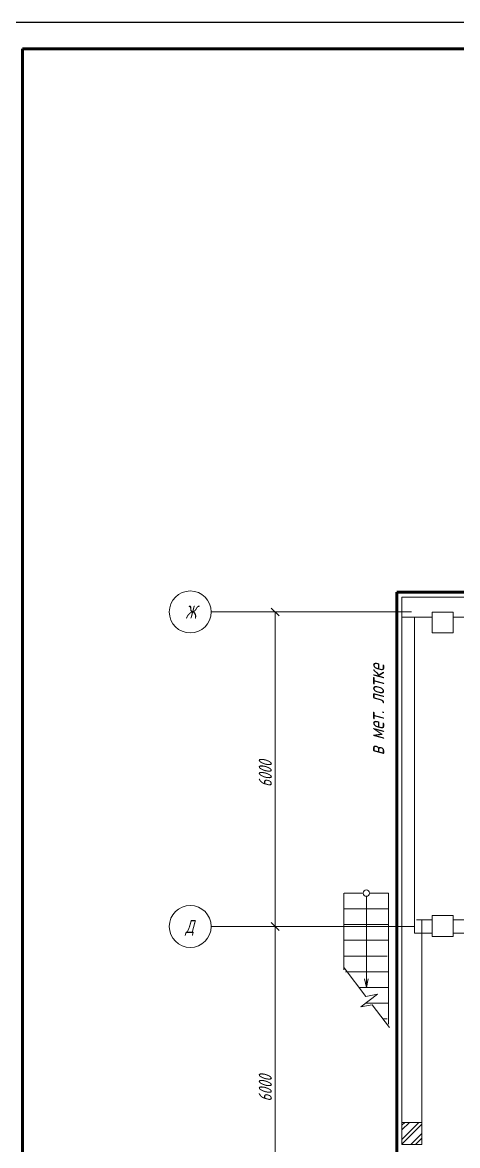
# Model space of a CAD drawing. Header units: millimetres. Extents: x 1337 to 8186, y 1899 to 5236.
# Drawn here: x 1987.3 to 2070.3, y 2606.1 to 2820.4 of the extents above; entities that cross this region are included whole.
import ezdxf

# ---------------------------------------------------------------- set-up
doc = ezdxf.new("R2010")
doc.units = ezdxf.units.MM
for name, color, linetype, lineweight in [('Линия связи (Вновь)', 3, 'Continuous', 60), ('Рамка толстая', 7, 'Continuous', 60), ('Рамка тонкая', 5, 'Continuous', 25), ('Строительный', 251, 'Continuous', 13), ('Текст', 2, 'Continuous', 25)]:
    doc.layers.add(name, color=color, linetype=linetype, lineweight=lineweight)
doc.styles.add('Simplex', font='simplex.shx', dxfattribs={"width": 0.7, "oblique": 15})

# ---------------------------------------------------------------- blocks, each defined once
blk = doc.blocks.new('A$C551E481E')
at = {"layer": 'Рамка толстая'}
for p, q in [((20, 589), (20, 5)), ((836, 589), (20, 589))]:
    blk.add_line(p, q, dxfattribs=at)
at = {"layer": 'Рамка тонкая'}
blk.add_line((841, 594), (0, 594), dxfattribs=at)
blk = doc.blocks.new('A$C178B2837')
at = {"layer": 'Строительный', "ltscale": 100}
for p, q in [((119.26, 402.51), (44.36, 402.51)), ((44.36, 402.51), (44.36, 298.12)), ((46.16, 399.71), (8, 399.71)), ((20.93, 398.96), (19.43, 400.46)), ((19.88, 399.71), (19.68, 399.71)), ((20.18, 339.71), (20.18, 399.71)), ((50.16, 398.71), (44.36, 398.71)), ((46.76, 398.71), (46.76, 338.46)), ((54.16, 399.7), (50.16, 399.7)), ((50.16, 399.7), (50.16, 395.7)), ((54.16, 395.7), (54.16, 399.7)), ((105.16, 398.71), (54.16, 398.71)), ((50.16, 395.7), (54.16, 395.7)), ((33.29, 346.07), (33.29, 331.43)), ((33.33, 346.07), (36.98, 346.07)), ((37.58, 345.47), (37.58, 328.07)), ((38.18, 346.07), (41.83, 346.07)), ((41.83, 346.07), (41.83, 321.07)), ((33.29, 343.07), (41.83, 343.07)), ((47.16, 340.96), (50.16, 340.96)), ((47.16, 340.96), (50.16, 340.96)), ((48.16, 340.96), (48.16, 298.12)), ((54.16, 341.8), (50.16, 341.8)), ((50.16, 341.8), (50.16, 337.8)), ((54.16, 337.8), (54.16, 341.8)), ((54.16, 340.96), (60.6, 340.96)), ((54.16, 340.96), (60.6, 340.96)), ((46.76, 339.71), (8, 339.71)), ((20.93, 338.96), (19.43, 340.46)), ((19.43, 340.46), (20.93, 338.96)), ((19.88, 339.71), (19.68, 339.71)), ((19.88, 339.71), (19.68, 339.71)), ((20.18, 279.71), (20.18, 339.71)), ((33.29, 340.07), (41.83, 340.07)), ((33.29, 337.07), (41.83, 337.07)), ((46.76, 338.46), (50.16, 338.46)), ((50.16, 337.8), (54.16, 337.8)), ((54.16, 338.46), (60.6, 338.46)), ((33.29, 334.07), (41.53, 334.07)), ((37.49, 326.37), (33.33, 331.82)), ((33.63, 331.07), (41.83, 331.07)), ((36.19, 328.07), (41.83, 328.07)), ((37.58, 328.07), (37.2, 329.69)), ((37.58, 328.07), (37.95, 329.69)), ((36.5, 324.36), (39.68, 326.79)), ((39.68, 326.79), (37.49, 326.37)), ((38.7, 324.78), (36.5, 324.36)), ((37.44, 325.07), (41.83, 325.07)), ((42.02, 320.43), (38.7, 324.78)), ((40.76, 322.07), (41.53, 322.07)), ((44.36, 302.32), (48.16, 302.32)), ((44.36, 301.8), (44.89, 302.32)), ((44.36, 299.1), (47.58, 302.32)), ((44.36, 300.9), (45.79, 302.32)), ((44.36, 298.21), (48.16, 302.01)), ((46.08, 298.12), (48.16, 300.21)), ((48.16, 298.12), (44.34, 298.12)), ((46.97, 298.12), (48.16, 299.31))]:
    blk.add_line(p, q, dxfattribs=at)
for centre, radius in [((4, 399.71), 4), ((37.58, 346.07), 0.6), ((4, 339.71), 4)]:
    blk.add_circle(centre, radius, dxfattribs=at)
at = {"layer": 'Строительный', "ltscale": 100, "style": 'Simplex', "oblique": 15, "width": 0.7}
for s, p in [('Ж', (3.06, 398.44)), ('Д', (3.06, 338.44))]:
    blk.add_text(s, height=2.5, dxfattribs=at).set_placement(p)
for p in [(19.56, 366.31), (19.56, 306.31)]:
    blk.add_text('6000', height=2.5, rotation=90, dxfattribs=at).set_placement(p)

msp = doc.modelspace()

# ---------------------------------------------------------------- linework, layer by layer
at = {"layer": 'Линия связи (Вновь)'}
for p, q in [((2058.7, 2524.11), (2058.7, 2711.71)), ((2058.7, 2711.71), (2125.5, 2711.71))]:
    msp.add_line(p, q, dxfattribs=at)

# ---------------------------------------------------------------- block references
msp.add_blockref('A$C551E481E', (1967.33, 2226.37))
msp.add_blockref('A$C178B2837', (2015.33, 2308.2), dxfattribs=at)

# ---------------------------------------------------------------- next in the draw order: texts
at = {"layer": 'Текст', "ltscale": 100, "insert": (2056.31, 2689.27), "char_height": 3, "attachment_point": 8, "rotation": 90, "style": 'Simplex', "bg_fill": 3, "box_fill_scale": 1.2, "bg_fill_color": 256, "bg_fill_transparency": 0}
msp.add_mtext_dynamic_manual_height_columns('в мет. лотке', width=27.7638, gutter_width=12.5, heights=[0], dxfattribs=at)

doc.saveas('drawing.dxf')
